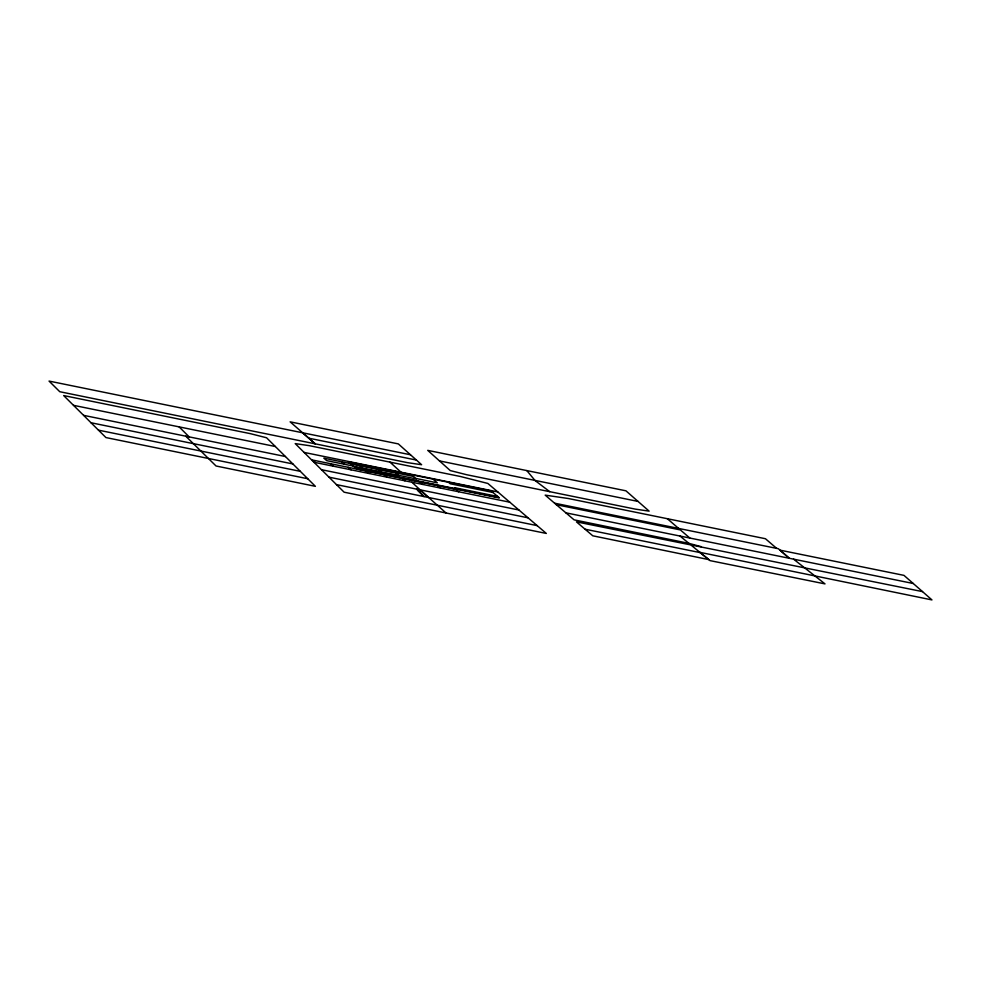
<?xml version="1.0" encoding="UTF-8"?>
<svg xmlns="http://www.w3.org/2000/svg" width="981" height="981" viewBox="0 0 981 981"><rect width="100%" height="100%" fill="white"/><g stroke="black" fill="none" stroke-linecap="round" stroke-linejoin="round"><path stroke-width="1.47" d="M691.409 545.399L708.785 559.599L592.769 535.798L576.436 521.855L922.52 591.617L931.95 599.918L699.907 552.34L710.011 560.617L825.009 583.891L793.568 559.145M410.487 454.767L398.335 443.903L290.131 421.842L308.856 438.213L416.435 460.064L421.609 464.724L407.544 462.664L59.767 391.713L49.05 381.082L410.487 454.767L416.435 460.064M585.081 529.213L700.287 552.622M439.525 460.923L638.03 501.426L649.128 511.138L635.124 509.09L466.686 474.73L450.267 470.573L427.728 450.365L625.952 490.819L638.03 501.426M776.645 548.367L765.438 538.728L568.44 498.532L545.191 495.135L554.584 503.192L778.35 548.722L789.264 558.275L779.981 550.145L903.967 575.369L922.52 591.617M275.342 446.514L266.574 437.771L250.18 433.614L63.667 395.564L73.489 405.325L275.342 446.514L315.392 486.331L216.053 466L185.789 436.202M304.098 452.413L497.808 491.935L546.319 533.443L344.11 492.192L295.22 443.608L309.285 445.668L460.396 476.496L487.851 483.449L497.808 491.935M554.584 503.192L556.35 504.7L680.373 529.924L689.839 538.042M350.045 463.302L392.817 472.033L391.088 470.549M492.965 492.462L450.181 483.743L448.452 482.247M413.455 476.447L323.816 458.152L326.747 460.653L416.373 478.949L411.419 474.694M415.797 478.446L437.318 482.836L432.94 479.084M354.717 467.299L397.489 476.03L398.703 477.073M497.637 496.472L454.853 487.741L456.067 488.771M355.919 468.342L498.839 497.502M556.35 504.7L565.878 512.83L913.25 583.499M313.945 462.235L509.789 502.198M73.489 405.325L83.593 415.343L285.446 456.533M701.341 546.711L688.944 543.376L574.106 519.856L565.878 512.83M83.593 415.343L91.012 422.75L292.865 463.939M321.51 469.703L518.924 510.01M417.55 490.12L424.037 496.57L416.569 489.114L421.217 490.868L446.048 512.989M98.48 430.156L300.333 471.346M328.978 477.158L528.072 517.821M336.471 484.614L537.208 525.632M307.789 478.753L105.936 437.563L91.012 422.75M549.74 491.677L534.976 480.457L526.834 470.598M679.992 536.043L688.944 543.376M458.654 491.763L455.736 489.261L312.314 459.991L315.232 462.492M437.808 485.607L440.727 488.109M419.88 481.941L422.799 484.442M395.527 472.781L398.458 475.282M401.952 478.287L404.871 480.788M377.599 469.126L380.53 471.628M384.025 474.632L386.943 477.134M359.671 465.472L362.602 467.974M366.097 470.966L369.015 473.467M341.744 461.806L344.674 464.307M348.169 467.312L351.088 469.813M330.241 463.657L333.16 466.159M667.325 518.704L678.631 528.428M302.602 432.78L315.257 443.841L308.856 438.213M389.972 462.125L400.984 472.18M411.861 482.211L428.317 497.441M420.138 489.838L421.217 490.868M179.094 426.87L189.198 436.888M491.223 490.978L348.304 461.818L356.446 468.795L499.366 497.956L491.223 490.978"/></g></svg>
